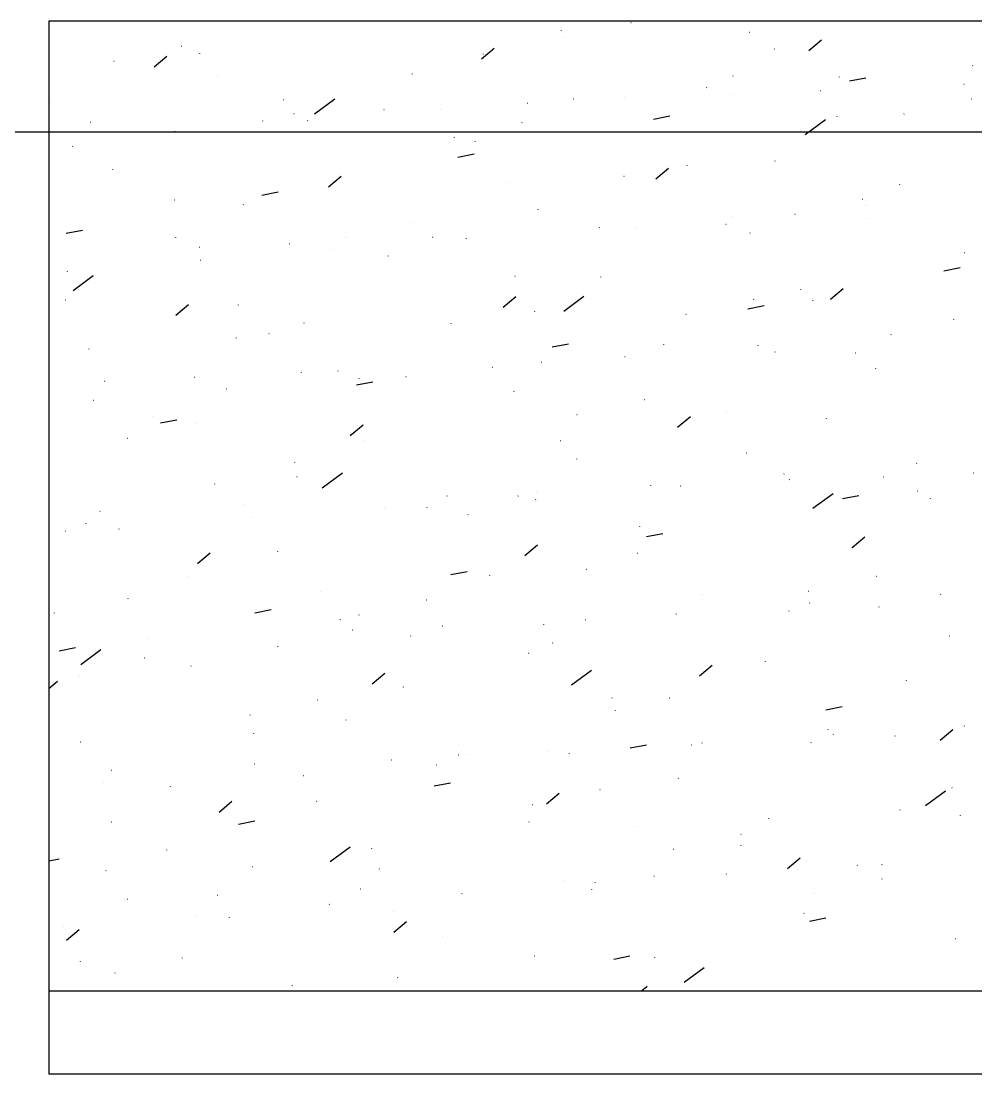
# Model space of a CAD drawing. Extents: x 0 to 119, y 0 to 84.
# Drawn here: x 71.272 to 71.961, y 67.972 to 68.732 of the extents above; entities that cross this region are included whole.
import ezdxf

# ---------------------------------------------------------------- set-up
doc = ezdxf.new("R2010")
doc.units = 0
doc.header["$MEASUREMENT"] = 0
doc.layers.add('4', color=5, linetype='CONTINUOUS')
doc.layers.add('9', color=8, linetype='CONTINUOUS')

msp = doc.modelspace()

# ---------------------------------------------------------------- linework, layer by layer
at = {"layer": '4', "color": 5, "linetype": 'Continuous'}
msp.add_line((67.25179, 68.652318), (72.29179, 68.652318), dxfattribs=at)
at = {"layer": '9', "color": 8, "linetype": 'Continuous'}
for p, q in [((71.29179, 68.726929), (71.29179, 68.726929)), ((71.712117, 68.731258), (71.712312, 68.731301)), ((71.662018, 68.725593), (71.662044, 68.725791)), ((71.663302, 68.720436), (71.663497, 68.720479)), ((71.797492, 68.724246), (71.797614, 68.724405)), ((71.38759, 68.714172), (71.387785, 68.714215)), ((71.604105, 68.705141), (71.613298, 68.712854)), ((71.815584, 68.712052), (71.81561, 68.712251)), ((71.840414, 68.710949), (71.849607, 68.718662)), ((71.367797, 68.699333), (71.376989, 68.707046)), ((71.400909, 68.708932), (71.400935, 68.70913)), ((71.605535, 68.70846), (71.605656, 68.708619)), ((71.338775, 68.70335), (71.338971, 68.703394)), ((71.958707, 68.699968), (71.958828, 68.700126)), ((71.29179, 68.692934), (71.29179, 68.692934)), ((71.29179, 68.692934), (71.29179, 68.692934)), ((71.29179, 68.692934), (71.29179, 68.692934)), ((71.413577, 68.692674), (71.413699, 68.692833)), ((71.55428, 68.693904), (71.554306, 68.694103)), ((71.785735, 68.692718), (71.78593, 68.692761)), ((71.862576, 68.691876), (71.862698, 68.692035)), ((71.86979, 68.689074), (71.88157, 68.691363)), ((71.766749, 68.684182), (71.766871, 68.68434)), ((71.849022, 68.682236), (71.849221, 68.682245)), ((71.952523, 68.686755), (71.952723, 68.686764)), ((71.292701, 68.673674), (71.292727, 68.673872)), ((71.461209, 68.675633), (71.461404, 68.675676)), ((71.483669, 68.665442), (71.498197, 68.676069)), ((71.670619, 68.67609), (71.67074, 68.676249)), ((71.707376, 68.676795), (71.707402, 68.676993)), ((71.784084, 68.679401), (71.784283, 68.67941)), ((71.95796, 68.676039), (71.958155, 68.676082)), ((71.29179, 68.666753), (71.29179, 68.666753)), ((71.533722, 68.66847), (71.533922, 68.668479)), ((71.574792, 68.668396), (71.574914, 68.668554)), ((71.637223, 68.672989), (71.637423, 68.672998)), ((71.321924, 68.659223), (71.322124, 68.659231)), ((71.446268, 68.660134), (71.446294, 68.660332)), ((71.468784, 68.665635), (71.468984, 68.665643)), ((71.478661, 68.660304), (71.478783, 68.660463)), ((71.633433, 68.658953), (71.633628, 68.658997)), ((71.728436, 68.661597), (71.740215, 68.663887)), ((71.837926, 68.650545), (71.852454, 68.661172)), ((71.860943, 68.663254), (71.860969, 68.663453)), ((71.909145, 68.665217), (71.90934, 68.66526)), ((71.29179, 68.657907), (71.29179, 68.657907)), ((71.29179, 68.657907), (71.29179, 68.657907)), ((71.29179, 68.651147), (71.29179, 68.651147)), ((71.29179, 68.651147), (71.29179, 68.651147)), ((71.382835, 68.65261), (71.382957, 68.652768)), ((71.584618, 68.648131), (71.584813, 68.648175)), ((71.599638, 68.645106), (71.599665, 68.645305)), ((71.29179, 68.638073), (71.29179, 68.638073)), ((71.308906, 68.641868), (71.309102, 68.641911)), ((71.587081, 68.634121), (71.598861, 68.63641)), ((71.29179, 68.635556), (71.29179, 68.635556)), ((71.752735, 68.627997), (71.752761, 68.628195)), ((71.816066, 68.631264), (71.816188, 68.631423)), ((71.33806, 68.624876), (71.338086, 68.625074)), ((71.707052, 68.620414), (71.707247, 68.620457)), ((71.730104, 68.618387), (71.739296, 68.626101)), ((71.493795, 68.612579), (71.502987, 68.620293)), ((71.624109, 68.615478), (71.624231, 68.615637)), ((71.906301, 68.614457), (71.906327, 68.614655)), ((71.445727, 68.606644), (71.457507, 68.608934)), ((71.491626, 68.611336), (71.491653, 68.611534)), ((71.382525, 68.603328), (71.38272, 68.603372)), ((71.432152, 68.599692), (71.432274, 68.599851)), ((71.879276, 68.603735), (71.879471, 68.603778)), ((71.88115, 68.598894), (71.881272, 68.599053)), ((71.644997, 68.596308), (71.645023, 68.596507)), ((71.785324, 68.5912), (71.785446, 68.591358)), ((71.830461, 68.592913), (71.830656, 68.592956)), ((71.884205, 68.590123), (71.884405, 68.590132)), ((71.29179, 68.583213), (71.29179, 68.583213)), ((71.29179, 68.583213), (71.29179, 68.583213)), ((71.554749, 68.586649), (71.554945, 68.586693)), ((71.689193, 68.583108), (71.689315, 68.583267)), ((71.715766, 68.582769), (71.715965, 68.582778)), ((71.780704, 68.585604), (71.780903, 68.585613)), ((71.29179, 68.576722), (71.29179, 68.576722)), ((71.304373, 68.579168), (71.316152, 68.581457)), ((71.383419, 68.576078), (71.383445, 68.576276)), ((71.505935, 68.575827), (71.50613, 68.575871)), ((71.568905, 68.576357), (71.569105, 68.576366)), ((71.593367, 68.575414), (71.593489, 68.575573)), ((71.798094, 68.579199), (71.79812, 68.579397)), ((71.400466, 68.569003), (71.400666, 68.569011)), ((71.465404, 68.571838), (71.465604, 68.571847)), ((71.497236, 68.567323), (71.497358, 68.567481)), ((71.29179, 68.564258), (71.29179, 68.564258)), ((71.29179, 68.564258), (71.29179, 68.564258)), ((71.29179, 68.564258), (71.29179, 68.564258)), ((71.40141, 68.559628), (71.401531, 68.559787)), ((71.536985, 68.562538), (71.537011, 68.562736)), ((71.952895, 68.565195), (71.95309, 68.565238)), ((71.937932, 68.552112), (71.949711, 68.554402)), ((71.305279, 68.551537), (71.305401, 68.551695)), ((71.30933, 68.537919), (71.323858, 68.548546)), ((71.628368, 68.54811), (71.628563, 68.548153)), ((71.690356, 68.54751), (71.690382, 68.547709)), ((71.834641, 68.538282), (71.834763, 68.538441)), ((71.856102, 68.531634), (71.865295, 68.539347)), ((71.29179, 68.533958), (71.29179, 68.533958)), ((71.303841, 68.531024), (71.304037, 68.531068)), ((71.619793, 68.525826), (71.628986, 68.533539)), ((71.663587, 68.523022), (71.678116, 68.533649)), ((71.800592, 68.531431), (71.800788, 68.531474)), ((71.843452, 68.530401), (71.843478, 68.530599)), ((71.29179, 68.528353), (71.29179, 68.528353)), ((71.29179, 68.528353), (71.29179, 68.528353)), ((71.29179, 68.525089), (71.29179, 68.525089)), ((71.383485, 68.520018), (71.392677, 68.527731)), ((71.428777, 68.52728), (71.428803, 68.527478)), ((71.642684, 68.522496), (71.642806, 68.522655)), ((71.796577, 68.524636), (71.808357, 68.526925)), ((71.476066, 68.514345), (71.476261, 68.514388)), ((71.751778, 68.520609), (71.751973, 68.520652)), ((71.945254, 68.516998), (71.94528, 68.517197)), ((71.450727, 68.50671), (71.450848, 68.506869)), ((71.582344, 68.51374), (71.58237, 68.513938)), ((71.427251, 68.503523), (71.427446, 68.503566)), ((71.655223, 68.497159), (71.667003, 68.499449)), ((71.735714, 68.498712), (71.73574, 68.498911)), ((71.899725, 68.505913), (71.899847, 68.506071)), ((71.321039, 68.495592), (71.321066, 68.49579)), ((71.803899, 68.498218), (71.80402, 68.498377)), ((71.815887, 68.493491), (71.816087, 68.4935)), ((71.874211, 68.492891), (71.874406, 68.492934)), ((71.647448, 68.486137), (71.647647, 68.486146)), ((71.707768, 68.490127), (71.70789, 68.490285)), ((71.712386, 68.488972), (71.712585, 68.488981)), ((71.474136, 68.478482), (71.474162, 68.47868)), ((71.500587, 68.479725), (71.500787, 68.479734)), ((71.611941, 68.482432), (71.612063, 68.482591)), ((71.888811, 68.481603), (71.888837, 68.481801)), ((71.29179, 68.473492), (71.29179, 68.473492)), ((71.29179, 68.473492), (71.29179, 68.473492)), ((71.29179, 68.473492), (71.29179, 68.473492)), ((71.29179, 68.470609), (71.29179, 68.470609)), ((71.29179, 68.470609), (71.29179, 68.470609)), ((71.29179, 68.470609), (71.29179, 68.470609)), ((71.332148, 68.472371), (71.332348, 68.472379)), ((71.397086, 68.475206), (71.397286, 68.475215)), ((71.513869, 68.469683), (71.525648, 68.471972)), ((71.515811, 68.474341), (71.515932, 68.474499)), ((71.549684, 68.475806), (71.54988, 68.475849)), ((71.419984, 68.466646), (71.420106, 68.466805)), ((71.627702, 68.464942), (71.627728, 68.46514)), ((71.323853, 68.458555), (71.323975, 68.458713)), ((71.721909, 68.459126), (71.722104, 68.45917)), ((71.366398, 68.446794), (71.366424, 68.446992)), ((71.673094, 68.448304), (71.673289, 68.448348)), ((71.745792, 68.439072), (71.754984, 68.446786)), ((71.781073, 68.449914), (71.781099, 68.450113)), ((71.29179, 68.443077), (71.29179, 68.443077)), ((71.372515, 68.442206), (71.384294, 68.444496)), ((71.397382, 68.442041), (71.397577, 68.442084)), ((71.509483, 68.433264), (71.518676, 68.440978)), ((71.853216, 68.4453), (71.853337, 68.445459)), ((71.348567, 68.431219), (71.348763, 68.431262)), ((71.29179, 68.426515), (71.29179, 68.426515)), ((71.519495, 68.429684), (71.519521, 68.429882)), ((71.661258, 68.429514), (71.66138, 68.429673)), ((71.29179, 68.418632), (71.29179, 68.418632)), ((71.29179, 68.418632), (71.29179, 68.418632)), ((71.29179, 68.418632), (71.29179, 68.418632)), ((71.29179, 68.416769), (71.29179, 68.416769)), ((71.673061, 68.416144), (71.673087, 68.416342)), ((71.795527, 68.420587), (71.795723, 68.42063)), ((71.469301, 68.413728), (71.469423, 68.413887)), ((71.9183, 68.412931), (71.918421, 68.413089)), ((71.471001, 68.403501), (71.471196, 68.403545)), ((71.489249, 68.3955), (71.503777, 68.406126)), ((71.822473, 68.405236), (71.822595, 68.405395)), ((71.826432, 68.401116), (71.826458, 68.401315)), ((71.894429, 68.403271), (71.894629, 68.40328)), ((71.959367, 68.406107), (71.959567, 68.406115)), ((71.411757, 68.397996), (71.411783, 68.398194)), ((71.726342, 68.397145), (71.726464, 68.397303)), ((71.747569, 68.396859), (71.747769, 68.396868)), ((71.918937, 68.393086), (71.919132, 68.393129)), ((71.57913, 68.389505), (71.579329, 68.389514)), ((71.630516, 68.38945), (71.630638, 68.389609)), ((71.643225, 68.386822), (71.64342, 68.386866)), ((71.644068, 68.39234), (71.644267, 68.392349)), ((71.843506, 68.380603), (71.858034, 68.39123)), ((71.864719, 68.387674), (71.876499, 68.389964)), ((71.928233, 68.387714), (71.928259, 68.387912)), ((71.328768, 68.378574), (71.328968, 68.378583)), ((71.432269, 68.383093), (71.432469, 68.383102)), ((71.534385, 68.381359), (71.534507, 68.381517)), ((71.564853, 68.380886), (71.564879, 68.381085)), ((71.29179, 68.37696), (71.29179, 68.37696)), ((71.318698, 68.369737), (71.318894, 68.36978)), ((71.438559, 68.373664), (71.438681, 68.373823)), ((71.59441, 68.376), (71.594606, 68.376044)), ((71.29179, 68.363771), (71.29179, 68.363771)), ((71.303745, 68.364225), (71.303771, 68.364423)), ((71.342428, 68.365573), (71.34255, 68.365731)), ((71.71842, 68.367346), (71.718446, 68.367544)), ((71.723365, 68.360197), (71.735144, 68.362487)), ((71.87179, 68.352318), (71.880983, 68.360032)), ((71.399173, 68.340703), (71.408365, 68.348416)), ((71.457115, 68.349198), (71.457141, 68.349396)), ((71.635481, 68.346511), (71.644674, 68.354224)), ((71.716844, 68.348283), (71.717039, 68.348326)), ((71.87179, 68.352318), (71.871816, 68.352517)), ((71.87179, 68.352318), (71.871912, 68.352477)), ((71.582011, 68.332721), (71.59379, 68.335011)), ((71.610212, 68.332088), (71.610238, 68.332287)), ((71.679833, 68.336533), (71.679955, 68.336691)), ((71.889068, 68.331604), (71.889263, 68.331647)), ((71.392317, 68.331197), (71.392512, 68.331241)), ((71.487876, 68.320747), (71.487998, 68.320905)), ((71.763778, 68.318548), (71.763804, 68.318746)), ((71.840253, 68.320782), (71.840449, 68.320825)), ((71.935669, 68.318378), (71.935791, 68.318537)), ((71.29179, 68.308911), (71.29179, 68.308911)), ((71.29179, 68.308911), (71.29179, 68.308911)), ((71.349103, 68.315427), (71.349129, 68.315626)), ((71.564541, 68.314518), (71.564737, 68.314561)), ((71.841048, 68.312254), (71.84117, 68.312413)), ((71.891049, 68.309475), (71.891249, 68.309483)), ((71.295919, 68.304961), (71.29604, 68.305119)), ((71.440656, 68.305244), (71.452436, 68.307534)), ((71.515727, 68.303696), (71.515922, 68.303739)), ((71.744917, 68.304163), (71.745039, 68.304321)), ((71.826111, 68.306639), (71.826311, 68.306648)), ((71.29179, 68.29958), (71.29179, 68.29958)), ((71.29179, 68.29958), (71.29179, 68.29958)), ((71.29179, 68.29958), (71.29179, 68.29958)), ((71.502474, 68.3004), (71.5025, 68.300598)), ((71.57575, 68.295708), (71.575949, 68.295717)), ((71.649091, 68.296468), (71.649212, 68.296627)), ((71.679251, 68.300227), (71.679451, 68.300236)), ((71.363951, 68.286461), (71.364151, 68.28647)), ((71.510812, 68.292873), (71.511011, 68.292882)), ((71.55296, 68.288377), (71.553082, 68.288536)), ((71.942122, 68.288505), (71.942317, 68.288548)), ((71.29179, 68.28331), (71.29179, 68.28331)), ((71.29179, 68.28331), (71.29179, 68.28331)), ((71.299302, 68.277768), (71.311081, 68.280058)), ((71.31491, 68.267977), (71.329438, 68.278604)), ((71.457133, 68.280682), (71.457255, 68.280841)), ((71.65557, 68.28329), (71.655597, 68.283489)), ((71.29179, 68.276308), (71.29179, 68.276308)), ((71.29179, 68.273422), (71.29179, 68.273422)), ((71.29179, 68.273422), (71.29179, 68.273422)), ((71.361003, 68.272591), (71.361124, 68.27275)), ((71.63816, 68.275979), (71.638355, 68.276022)), ((71.394462, 68.266629), (71.394488, 68.266828)), ((71.669167, 68.25308), (71.683696, 68.263707)), ((71.76148, 68.259757), (71.770672, 68.267471)), ((71.809137, 68.26975), (71.809163, 68.269948)), ((71.29179, 68.250598), (71.298055, 68.255855)), ((71.313633, 68.258893), (71.313829, 68.258936)), ((71.525171, 68.253949), (71.534364, 68.261663)), ((71.910938, 68.256348), (71.910965, 68.256546)), ((71.29179, 68.254051), (71.29179, 68.254051)), ((71.29179, 68.254051), (71.29179, 68.254051)), ((71.29179, 68.251065), (71.29179, 68.251065)), ((71.547833, 68.251602), (71.547859, 68.2518)), ((71.485858, 68.242214), (71.486053, 68.242257)), ((71.698408, 68.243551), (71.698529, 68.243709)), ((71.740029, 68.243702), (71.740224, 68.243745)), ((71.700929, 68.234492), (71.700955, 68.234691)), ((71.852846, 68.235159), (71.864626, 68.237449)), ((71.437043, 68.231392), (71.437238, 68.231435)), ((71.50645, 68.227765), (71.506572, 68.227923)), ((71.439821, 68.217831), (71.439847, 68.21803)), ((71.854496, 68.220952), (71.854522, 68.22115)), ((71.935347, 68.21317), (71.944539, 68.220883)), ((71.952734, 68.223429), (71.952855, 68.223587)), ((71.314493, 68.211979), (71.314615, 68.212137)), ((71.763492, 68.211181), (71.763613, 68.21134)), ((71.841897, 68.211425), (71.842093, 68.211468)), ((71.858113, 68.217305), (71.858234, 68.217463)), ((71.902591, 68.216329), (71.902791, 68.216338)), ((71.587292, 68.202563), (71.587491, 68.202572)), ((71.587726, 68.209937), (71.587922, 68.209981)), ((71.593191, 68.202804), (71.593217, 68.203002)), ((71.65223, 68.205398), (71.65243, 68.205407)), ((71.667665, 68.203486), (71.667787, 68.203645)), ((71.711492, 68.207682), (71.723271, 68.209972)), ((71.755731, 68.209917), (71.755931, 68.209926)), ((71.29179, 68.19919), (71.29179, 68.19919)), ((71.29179, 68.19919), (71.29179, 68.19919)), ((71.29179, 68.19919), (71.29179, 68.19919)), ((71.440432, 68.196151), (71.440631, 68.19616)), ((71.538912, 68.199115), (71.539107, 68.199159)), ((71.571534, 68.195395), (71.571656, 68.195554)), ((71.29179, 68.189661), (71.29179, 68.189661)), ((71.33693, 68.191632), (71.33713, 68.191641)), ((71.475708, 68.1877), (71.47583, 68.187859)), ((71.29179, 68.182392), (71.29179, 68.182392)), ((71.29179, 68.182392), (71.29179, 68.182392)), ((71.29179, 68.182392), (71.29179, 68.182392)), ((71.331613, 68.182574), (71.331639, 68.182772)), ((71.379577, 68.179609), (71.379699, 68.179768)), ((71.570137, 68.180206), (71.581917, 68.182496)), ((71.746288, 68.185694), (71.746314, 68.185893)), ((71.651169, 68.167196), (71.660362, 68.174909)), ((71.689595, 68.177661), (71.68979, 68.177704)), ((71.924739, 68.165998), (71.939267, 68.176625)), ((71.943766, 68.179148), (71.943961, 68.179192)), ((71.414861, 68.161388), (71.424053, 68.169101)), ((71.485179, 68.169033), (71.485205, 68.169232)), ((71.64078, 68.166839), (71.640976, 68.166882)), ((71.811603, 68.156693), (71.811725, 68.156851)), ((71.906224, 68.162816), (71.906346, 68.162975)), ((71.949891, 68.15889), (71.949917, 68.159088)), ((71.336818, 68.154312), (71.337014, 68.154356)), ((71.428783, 68.152729), (71.440563, 68.155019)), ((71.63855, 68.154006), (71.638576, 68.154204)), ((71.716982, 68.150569), (71.717104, 68.150727)), ((71.29179, 68.14433), (71.29179, 68.14433)), ((71.29179, 68.14433), (71.29179, 68.14433)), ((71.791464, 68.145384), (71.791659, 68.145427)), ((71.494829, 68.125557), (71.509357, 68.136184)), ((71.525025, 68.134783), (71.525147, 68.134941)), ((71.742649, 68.134562), (71.742844, 68.134605)), ((71.791646, 68.136896), (71.791672, 68.137095)), ((71.29179, 68.126101), (71.299208, 68.127543)), ((71.376971, 68.133776), (71.376998, 68.133974)), ((71.825036, 68.120608), (71.834229, 68.128322)), ((71.333068, 68.118997), (71.33319, 68.119155)), ((71.438687, 68.122036), (71.438882, 68.122079)), ((71.530538, 68.120235), (71.530564, 68.120434)), ((71.832211, 68.119607), (71.832411, 68.119616)), ((71.875482, 68.122752), (71.875604, 68.122911)), ((71.893448, 68.123494), (71.893474, 68.123692)), ((71.663772, 68.112253), (71.663971, 68.112262)), ((71.72871, 68.115088), (71.72891, 68.115097)), ((71.780861, 68.116628), (71.780983, 68.116787)), ((71.893332, 68.113107), (71.893528, 68.113151)), ((71.516912, 68.105841), (71.517111, 68.10585)), ((71.683909, 68.105208), (71.683935, 68.105406)), ((71.68624, 68.110504), (71.686362, 68.110663)), ((71.29179, 68.096012), (71.29179, 68.096012)), ((71.29179, 68.096012), (71.29179, 68.096012)), ((71.29179, 68.096012), (71.29179, 68.096012)), ((71.348472, 68.098487), (71.348672, 68.098496)), ((71.41341, 68.101322), (71.41361, 68.101331)), ((71.590109, 68.102413), (71.590231, 68.102572)), ((71.844518, 68.102285), (71.844713, 68.102329)), ((71.29179, 68.089469), (71.29179, 68.089469)), ((71.29179, 68.089469), (71.29179, 68.089469)), ((71.494283, 68.094718), (71.494404, 68.094877)), ((71.540556, 68.089759), (71.540751, 68.089802)), ((71.398152, 68.086627), (71.398274, 68.086786)), ((71.42233, 68.084978), (71.422356, 68.085176)), ((71.540859, 68.074634), (71.550052, 68.082348)), ((71.837005, 68.088098), (71.837031, 68.088297)), ((71.840973, 68.082644), (71.852752, 68.084934)), ((71.302325, 68.078932), (71.302447, 68.079091)), ((71.30455, 68.068826), (71.313743, 68.07654)), ((71.575897, 68.071437), (71.575923, 68.071636)), ((71.946386, 68.070009), (71.946582, 68.070052)), ((71.29179, 68.065203), (71.29179, 68.065203)), ((71.29179, 68.065203), (71.29179, 68.065203)), ((71.29179, 68.05812), (71.29179, 68.05812)), ((71.314592, 68.053289), (71.314618, 68.053487)), ((71.388254, 68.055994), (71.388449, 68.056038)), ((71.642424, 68.057482), (71.64262, 68.057526)), ((71.699619, 68.055167), (71.711398, 68.057457)), ((71.729267, 68.05641), (71.729293, 68.056608)), ((71.339439, 68.045172), (71.339634, 68.045216)), ((71.7504, 68.038475), (71.764928, 68.049102)), ((71.467689, 68.03618), (71.467715, 68.036378)), ((71.5436, 68.041801), (71.543721, 68.04196)), ((71.719816, 68.032318), (71.723918, 68.03576)), ((71.29179, 68.034609), (71.29179, 68.034609)), ((71.29179, 68.034609), (71.29179, 68.034609)), ((71.29179, 68.034609), (71.29179, 68.034609)), ((71.29179, 68.032318), (72.45179, 68.032318)), ((71.311831, 68.032318), (71.311831, 68.032318)), ((71.311831, 68.032318), (71.311831, 68.032318)), ((71.311831, 68.032318), (71.311831, 68.032318)), ((71.356479, 68.032318), (71.356479, 68.032318)), ((71.363614, 68.032318), (71.363614, 68.032318)), ((71.36736, 68.032318), (71.36736, 68.032318)), ((71.415397, 68.032318), (71.415397, 68.032318)), ((71.446401, 68.032318), (71.446401, 68.032318)), ((71.446401, 68.032318), (71.446401, 68.032318)), ((71.46718, 68.032318), (71.46718, 68.032318)), ((71.490429, 68.032318), (71.490429, 68.032318)), ((71.518963, 68.032318), (71.518963, 68.032318)), ((71.518963, 68.032318), (71.518963, 68.032318)), ((71.528918, 68.032318), (71.528918, 68.032318)), ((71.528918, 68.032318), (71.528918, 68.032318)), ((71.536324, 68.032318), (71.536324, 68.032318)), ((71.536324, 68.032318), (71.536324, 68.032318)), ((71.536324, 68.032318), (71.536324, 68.032318)), ((71.570746, 68.032318), (71.570746, 68.032318)), ((71.570746, 68.032318), (71.570746, 68.032318)), ((71.582071, 68.032318), (71.582071, 68.032318)), ((71.622529, 68.032318), (71.622529, 68.032318)), ((71.622529, 68.032318), (71.622529, 68.032318)), ((71.622529, 68.032318), (71.622529, 68.032318)), ((71.626246, 68.032318), (71.626246, 68.032318)), ((71.626246, 68.032318), (71.626246, 68.032318)), ((71.674312, 68.032318), (71.674312, 68.032318)), ((71.674312, 68.032318), (71.674312, 68.032318)), ((71.674312, 68.032318), (71.674312, 68.032318)), ((71.716168, 68.032318), (71.716168, 68.032318)), ((71.716168, 68.032318), (71.716168, 68.032318)), ((71.726095, 68.032318), (71.726095, 68.032318)), ((71.726095, 68.032318), (71.726095, 68.032318)), ((71.726095, 68.032318), (71.726095, 68.032318)), ((71.741983, 68.032318), (71.741983, 68.032318)), ((71.776377, 68.032318), (71.776377, 68.032318)), ((71.776377, 68.032318), (71.776377, 68.032318)), ((71.776377, 68.032318), (71.776377, 68.032318)), ((71.777878, 68.032318), (71.777878, 68.032318)), ((71.80609, 68.032318), (71.80609, 68.032318)), ((71.80609, 68.032318), (71.80609, 68.032318)), ((71.829661, 68.032318), (71.829661, 68.032318)), ((71.881444, 68.032318), (71.881444, 68.032318)), ((71.896012, 68.032318), (71.896012, 68.032318)), ((71.896012, 68.032318), (71.896012, 68.032318)), ((71.933227, 68.032318), (71.933227, 68.032318)), ((71.949204, 68.032318), (71.949204, 68.032318))]:
    msp.add_line(p, q, dxfattribs=at)
msp.add_lwpolyline([(71.29179, 67.972318), (72.45179, 67.972318), (72.45179, 68.732318), (71.29179, 68.732318), (71.29179, 67.972318)], dxfattribs=at)

doc.saveas('drawing.dxf')
